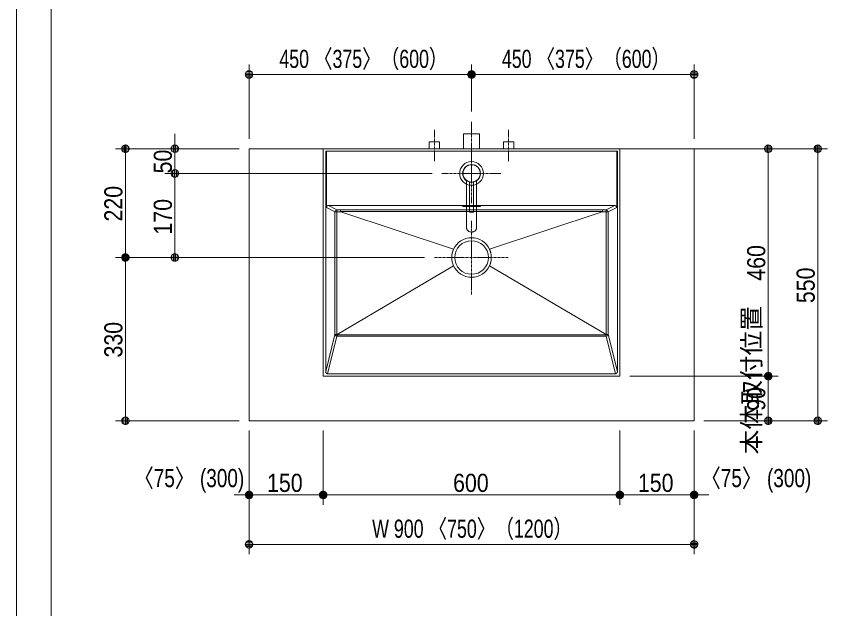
# Model space of a CAD drawing. Units: millimetres, scale not verified. Extents: x -6062 to 6062, y -3045 to 3045.
# Drawn here: x -5788 to -4108, y -799 to 397 of the extents above; entities that cross this region are included whole.
import ezdxf
from ezdxf.enums import TextEntityAlignment as Align

# ---------------------------------------------------------------- set-up
doc = ezdxf.new("R2010")
doc.units = ezdxf.units.MM
doc.header["$LTSCALE"] = 20
doc.linetypes.add('CHAIN1', pattern=[8, 5, -1, 1, -1])
for name, color, linetype, lineweight in [('0-0_1図面枠', 7, 'Continuous', 9), ('0-1_5ボウル・キャビネット', 7, 'Continuous', 9), ('0-2_2寸法-2', 7, 'Continuous', 9), ('0-3_0', 7, 'Continuous', 9), ('0-4_2寸法-1', 7, 'Continuous', 9), ('0-7_4給排水', 7, 'Continuous', 9)]:
    doc.layers.add(name, color=color, linetype=linetype, lineweight=lineweight)
doc.styles.add('ＭＳ Ｐゴシック', font='')
doc.styles.get('ＭＳ Ｐゴシック').set_extended_font_data('MS PGothic')

# ---------------------------------------------------------------- blocks, each defined once
blk = doc.blocks.new('グループ-2')
at = {"layer": '0-0_1図面枠'}
blk.add_lwpolyline([(-80000, 55400), (80000, 55400), (80000, -55400), (-80000, -55400)], close=True, dxfattribs=at)
blk = doc.blocks.new('図面枠')
at = {"layer": '0-0_1図面枠'}
blk.add_blockref('グループ-2', (0, 0), dxfattribs=at)
blk = doc.blocks.new('_Dot')
at = {"layer": '0-3_0'}
for p, q in [((-10, 0), (-20, 0)), ((9.78, 2), (-9.78, 2)), ((7.99, 6), (-7.99, 6)), ((9.16, -3.98), (-9.16, -3.98)), ((6, -7.98), (-6, -7.98))]:
    blk.add_line(p, q, dxfattribs=at)
for points in [[(10, 0), (9.92, 1.25), (9.69, 2.49), (9.3, 3.68), (8.76, 4.82), (8.09, 5.88), (7.29, 6.85), (6.37, 7.71), (5.36, 8.44), (4.26, 9.05), (3.09, 9.51), (1.87, 9.82), (0.63, 9.98), (-0.63, 9.98), (-1.87, 9.82), (-3.09, 9.51), (-4.26, 9.05), (-5.36, 8.44), (-6.37, 7.71), (-7.29, 6.85), (-8.09, 5.88), (-8.76, 4.82), (-9.3, 3.68), (-9.69, 2.49), (-9.92, 1.25), (-10, 0), (0, 0)], [(-10, 0), (-9.92, -1.25), (-9.69, -2.49), (-9.3, -3.68), (-8.76, -4.82), (-8.09, -5.88), (-7.29, -6.85), (-6.37, -7.71), (-5.36, -8.44), (-4.26, -9.05), (-3.09, -9.51), (-1.87, -9.82), (-0.63, -9.98), (0.63, -9.98), (1.87, -9.82), (3.09, -9.51), (4.26, -9.05), (5.36, -8.44), (6.37, -7.71), (7.29, -6.85), (8.09, -5.88), (8.76, -4.82), (9.3, -3.68), (9.69, -2.49), (9.92, -1.25), (10, 0), (0, 0)]]:
    blk.add_lwpolyline(points, close=True, dxfattribs=at)
blk = doc.blocks.new('グループ-9')
at = {"layer": '0-1_5ボウル・キャビネット'}
for p, q in [((-55700, 2500), (-67500, 2500)), ((-67500, 2500), (-67500, -6412.1)), ((-67471.8, 2500), (-67471.8, 220.9)), ((-55728.2, 220.9), (-55728.2, 2500)), ((-55700, -6412.1), (-55700, 2500)), ((-67471.7, 223.7), (-67471.8, 220.9)), ((-67123.3, 48), (-67471.8, 220.9)), ((-67391.8, 300), (-55808.2, 300)), ((-67391.8, 300), (-67044.6, 127.7)), ((-66889, 47.6), (-62326.5, -1465.1)), ((-61923.9, 258), (-61920, 258)), ((-61920, 272), (-61280, 272)), ((-61920, 272), (-61920, 258)), ((-61280, 258), (-61920, 258)), ((-56311, 47.6), (-60873.5, -1465.1)), ((-55728.2, 220.9), (-56076.7, 48)), ((-55805.4, 299.9), (-55808.2, 300)), ((-67038.6, -4916.1), (-62326.5, -2134.9)), ((-60866.5, -2119.1), (-60873.5, -2134.9)), ((-60873.5, -2134.9), (-56161.4, -4916.1)), ((-67500, -6412.1), (-67123.3, -4916.3)), ((-67044.6, -4981.9), (-67426.9, -6500)), ((-67047.2, -4916.4), (-67038.6, -4916.1)), ((-67041.3, -4981.8), (-67044.6, -4981.9)), ((-56161.4, -4916.1), (-56152.8, -4916.4)), ((-56155.4, -4981.9), (-56158.7, -4981.8)), ((-55773.1, -6500), (-56155.4, -4981.9)), ((-56076.7, -4916.3), (-55700, -6412.1)), ((-67429.6, -6499.9), (-67426.9, -6500)), ((-67426.9, -6500), (-55773.1, -6500)), ((-55700.1, -6415.3), (-55700, -6412.1))]:
    blk.add_line(p, q, dxfattribs=at)
at = {"layer": '0-1_5ボウル・キャビネット', "linetype": 'CHAIN1'}
for p, q in [((-61600, -3300), (-61600, -300)), ((-63100, -1800), (-60100, -1800))]:
    blk.add_line(p, q, dxfattribs=at)
at = {"layer": '0-1_5ボウル・キャビネット'}
blk.add_lwpolyline([(-67600, 2600), (-55600, 2600), (-55600, -6600), (-67600, -6600)], close=True, dxfattribs=at)
for points in [[(-67391.8, 300), (-67394.6, 299.9), (-67397.5, 299.7), (-67400.3, 299.4), (-67403.1, 299), (-67405.9, 298.4), (-67408.6, 297.7), (-67411.4, 296.9), (-67414.1, 295.9), (-67416.9, 294.8), (-67419.6, 293.6), (-67422.3, 292.3), (-67425, 290.8), (-67427.7, 289.2), (-67430.3, 287.5), (-67433, 285.7), (-67435.6, 283.7), (-67438.2, 281.6), (-67440.9, 279.4), (-67443.5, 277), (-67446, 274.5), (-67448.5, 272), (-67450.9, 269.4), (-67453.2, 266.8), (-67455.3, 264.2), (-67457.3, 261.6), (-67459.2, 259), (-67460.9, 256.4), (-67462.5, 253.7), (-67464, 251.1), (-67465.3, 248.4), (-67466.6, 245.7), (-67467.7, 243), (-67468.6, 240.3), (-67469.5, 237.6), (-67470.2, 234.8), (-67470.8, 232.1), (-67471.2, 229.3), (-67471.5, 226.5), (-67471.7, 223.7)], [(-67123.3, -4916.3), (-67123.3, -3615.4), (-67123.3, -2314.5), (-67123.3, 48)], [(-67123.3, 48), (-67119.9, 48), (-67114.2, 48), (-67106.5, 48), (-67097, 48), (-67086, 48), (-67073.8, 48), (-67060.8, 48), (-67047.2, 48)], [(-67047.2, 48), (-67047.2, -112), (-67047.3, -752), (-67047.3, -3312), (-67047.3, -3615.4), (-67047.2, -4916.4)], [(-66889, 47.6), (-66968.1, 47.8), (-67007.7, 47.9), (-67047.2, 48)], [(-67044.6, 127.7), (-66972.1, 127.5), (-66899.7, 127.3)], [(-56298.9, 55.5), (-56447, 55.6), (-57087, 56), (-59647, 57.9), (-62207, 58.6), (-64608.9, 57.1), (-66901.1, 55.5)], [(-66901.1, 55.5), (-66900.9, 54.5), (-66900.2, 53.3), (-66898.2, 51.7), (-66889, 47.6)], [(-66899.7, 127.3), (-64608.8, 127.2), (-61600, 127.1), (-60095.6, 127.1), (-57086.8, 127.3), (-56300.3, 127.3)], [(-61920, 272), (-61923.9, 272), (-61927.6, 271.9), (-61931.1, 271.8), (-61934.4, 271.7), (-61937.5, 271.6), (-61940.4, 271.4), (-61943.1, 271.1), (-61945.6, 270.9), (-61947.9, 270.6), (-61950, 270.3), (-61951.9, 269.9), (-61953.6, 269.5), (-61955.1, 269), (-61956.4, 268.6), (-61957.5, 268.1), (-61958.4, 267.5), (-61959.1, 266.9), (-61959.6, 266.3), (-61959.9, 265.7), (-61960, 265), (-61959.9, 264.3), (-61959.6, 263.7), (-61959.1, 263.1), (-61958.4, 262.5), (-61957.5, 261.9), (-61956.4, 261.4), (-61955.1, 261), (-61953.6, 260.5), (-61951.9, 260.1), (-61950, 259.8), (-61947.9, 259.4), (-61945.6, 259.1), (-61943.1, 258.9), (-61940.4, 258.6), (-61937.5, 258.4), (-61934.4, 258.3), (-61931.1, 258.2), (-61927.6, 258.1), (-61923.9, 258)], [(-61280, 272), (-61280, 258), (-61276.1, 258), (-61272.4, 258.1), (-61268.9, 258.2), (-61265.6, 258.3), (-61262.5, 258.4), (-61259.6, 258.6), (-61256.9, 258.9), (-61254.4, 259.1), (-61252.1, 259.4), (-61250, 259.8), (-61248.1, 260.1), (-61246.4, 260.5), (-61244.9, 261), (-61243.6, 261.4), (-61242.5, 261.9), (-61241.6, 262.5), (-61240.9, 263.1), (-61240.4, 263.7), (-61240.1, 264.3), (-61240, 265), (-61240.1, 265.7), (-61240.4, 266.3), (-61240.9, 266.9), (-61241.6, 267.5), (-61242.5, 268.1), (-61243.6, 268.6), (-61244.9, 269), (-61246.4, 269.5), (-61248.1, 269.9), (-61250, 270.3), (-61252.1, 270.6), (-61254.4, 270.9), (-61256.9, 271.1), (-61259.6, 271.4), (-61262.5, 271.6), (-61265.6, 271.7), (-61268.9, 271.8), (-61272.4, 271.9)], [(-61272.4, 271.9), (-61276.1, 272), (-61280, 272)], [(-56311, 47.6), (-56306.4, 49.3), (-56303.4, 50.7), (-56300.5, 52.6), (-56299.6, 53.7), (-56299.1, 54.7), (-56298.9, 55.5)], [(-56152.8, 48), (-56231.9, 47.8), (-56271.4, 47.7), (-56311, 47.6)], [(-56300.3, 127.3), (-56227.9, 127.5), (-56155.4, 127.7), (-55808.2, 300)], [(-56152.8, -4916.4), (-56152.8, -4756.4), (-56152.7, -4116.4), (-56152.7, -1556.4), (-56152.7, -1252.9), (-56152.8, 48)], [(-56152.8, 48), (-56139.2, 48), (-56126.2, 48), (-56114, 48), (-56103, 48), (-56093.5, 48), (-56085.8, 48), (-56080.1, 48), (-56076.7, 48)], [(-56076.7, 48), (-56076.7, -1252.9), (-56076.7, -2553.8), (-56076.7, -4916.3)], [(-55728.2, 220.9), (-55728.3, 223.7), (-55728.5, 226.5), (-55728.8, 229.3), (-55729.2, 232.1), (-55729.8, 234.8), (-55730.5, 237.6), (-55731.4, 240.3), (-55732.3, 243), (-55733.4, 245.7), (-55734.7, 248.4), (-55736, 251.1), (-55737.5, 253.7), (-55739.1, 256.4), (-55740.8, 259), (-55742.7, 261.6), (-55744.7, 264.2), (-55746.8, 266.8), (-55749.1, 269.4), (-55751.5, 272), (-55754, 274.5), (-55756.5, 277), (-55759.1, 279.4), (-55761.8, 281.6), (-55764.4, 283.7), (-55767, 285.7), (-55769.7, 287.5), (-55772.3, 289.2), (-55775, 290.8), (-55777.7, 292.3), (-55780.4, 293.6), (-55783.1, 294.8), (-55785.9, 295.9), (-55788.6, 296.9), (-55791.4, 297.7), (-55794.1, 298.4), (-55796.9, 299), (-55799.7, 299.4), (-55802.5, 299.7), (-55805.4, 299.9)], [(-60873.5, -1465.1), (-60866.5, -1480.9), (-60859.9, -1496.8), (-60853.7, -1512.8), (-60847.8, -1528.9), (-60842.2, -1545), (-60837.1, -1561.3), (-60832.2, -1577.7), (-60827.8, -1594.2), (-60823.7, -1610.8), (-60819.9, -1627.5), (-60816.5, -1644.3), (-60813.5, -1661.2), (-60810.8, -1678.2), (-60808.5, -1695.3), (-60806.5, -1712.5), (-60804.9, -1729.8), (-60803.7, -1747.2), (-60802.8, -1764.7), (-60802.3, -1782.3), (-60802.1, -1800), (-60802.3, -1817.7), (-60802.8, -1835.3), (-60803.7, -1852.8), (-60804.9, -1870.2), (-60806.5, -1887.5), (-60808.5, -1904.7), (-60810.8, -1921.8), (-60813.5, -1938.8), (-60816.5, -1955.7), (-60819.9, -1972.5), (-60823.7, -1989.2), (-60827.8, -2005.8), (-60832.2, -2022.3), (-60837.1, -2038.7), (-60842.2, -2055), (-60847.8, -2071.1), (-60853.7, -2087.2), (-60859.9, -2103.2), (-60866.5, -2119.1)], [(-67123.3, -4916.3), (-67119.9, -4916.3), (-67114.2, -4916.3), (-67106.5, -4916.3), (-67097, -4916.3), (-67086, -4916.4), (-67073.8, -4916.4), (-67060.8, -4916.4), (-67047.2, -4916.4)], [(-67042.5, -4920.8), (-66886.4, -4920.8), (-66246.4, -4920.9), (-63686.4, -4921.2), (-59920, -4921.3), (-58656.5, -4921.1), (-56157.5, -4920.8)], [(-56158.7, -4981.8), (-58656.5, -4981.6), (-61600, -4981.5), (-64543.5, -4981.6), (-67041.3, -4981.8)], [(-56152.8, -4916.4), (-56139.2, -4916.4), (-56126.2, -4916.4), (-56114, -4916.4), (-56103, -4916.3), (-56093.5, -4916.3), (-56085.8, -4916.3), (-56080.1, -4916.3), (-56076.7, -4916.3)], [(-67500, -6412.1), (-67499.9, -6415.3), (-67499.8, -6418.5), (-67499.5, -6421.7), (-67499.1, -6424.9), (-67498.6, -6428.1), (-67497.9, -6431.2), (-67497.2, -6434.3), (-67496.3, -6437.4), (-67495.3, -6440.4), (-67494.2, -6443.4), (-67493, -6446.4), (-67491.7, -6449.4), (-67490.3, -6452.4), (-67488.7, -6455.3), (-67487.1, -6458.2), (-67485.3, -6461.1), (-67483.4, -6463.9), (-67481.4, -6466.8), (-67479.2, -6469.6), (-67477, -6472.3), (-67474.7, -6475), (-67472.3, -6477.6), (-67470, -6480), (-67467.6, -6482.3), (-67465.2, -6484.4), (-67462.8, -6486.4), (-67460.4, -6488.3), (-67457.9, -6490), (-67455.4, -6491.6), (-67452.9, -6493.1), (-67450.4, -6494.4), (-67447.9, -6495.6), (-67445.3, -6496.6), (-67442.8, -6497.5), (-67440.2, -6498.3), (-67437.5, -6498.9), (-67434.9, -6499.4), (-67432.2, -6499.7), (-67429.6, -6499.9)], [(-55773.1, -6500), (-55770.4, -6499.9), (-55767.8, -6499.7), (-55765.1, -6499.4), (-55762.5, -6498.9), (-55759.8, -6498.3), (-55757.2, -6497.5), (-55754.7, -6496.6), (-55752.1, -6495.6), (-55749.6, -6494.4), (-55747.1, -6493.1), (-55744.6, -6491.6), (-55742.1, -6490), (-55739.6, -6488.3), (-55737.2, -6486.4), (-55734.8, -6484.4), (-55732.4, -6482.3), (-55730, -6480), (-55727.7, -6477.6), (-55725.3, -6475), (-55723, -6472.3), (-55720.8, -6469.6), (-55718.6, -6466.8), (-55716.6, -6463.9), (-55714.7, -6461.1), (-55712.9, -6458.2), (-55711.3, -6455.3), (-55709.7, -6452.4), (-55708.3, -6449.4), (-55707, -6446.4), (-55705.8, -6443.4), (-55704.7, -6440.4), (-55703.7, -6437.4), (-55702.8, -6434.3), (-55702.1, -6431.2), (-55701.4, -6428.1), (-55700.9, -6424.9), (-55700.5, -6421.7), (-55700.2, -6418.5), (-55700.1, -6415.3)]]:
    blk.add_lwpolyline(points, dxfattribs=at)
for centre, radius in [((-61600, 1600), 360), ((-61600, -1800), 680)]:
    blk.add_circle(centre, radius, dxfattribs=at)
for centre, radius, start, end in [((-67042.7, 47.1), 80.7, 91.34042, 179.31825), ((-66321.3, 63.6), 726.1, 174.9304, 181.22581), ((-65784.9, 70.6), 1116.3, 177.08904, 180.77471), ((-57415.1, 70.6), 1116.3, 359.22529, 2.91096), ((-56878.7, 63.6), 726.1, 358.77419, 5.0696), ((-56157.3, 47.1), 80.7, 0.68175, 88.65958), ((-61600, -1800), 800, 24.74511, 155.25489), ((-61600, -1800), 800, 155.25489, 204.74511), ((-61600, -1800), 800, 204.74511, 335.25489), ((-67042.2, -4898.9), 83, 192.12748, 268.36591), ((-65505, -4886.3), 1542.5, 181.11697, 183.55327), ((-67036.5, -4922), 6.16, 109.6214, 169.07682), ((-64424.2, -4896.2), 2618.4, 180.53871, 181.87426), ((-56163.8, -4922.2), 6.52, 12.72102, 68.58076), ((-58775.8, -4896.2), 2618.4, 358.12574, 359.46129), ((-57695, -4886.3), 1542.5, 356.44673, 358.88303), ((-56157.8, -4898.9), 83, 271.63409, 347.87252)]:
    blk.add_arc(centre, radius, start, end, dxfattribs=at)
blk = doc.blocks.new('グループ-14')
at = {"layer": '0-7_4給排水', "linetype": 'CHAIN1'}
blk.add_line((-61600, 2100), (-61600, 3700), dxfattribs=at)
at = {"layer": '0-7_4給排水'}
blk.add_lwpolyline([(-61920, 2600), (-61920, 3200), (-61280, 3200), (-61280, 2600)], dxfattribs=at)
blk = doc.blocks.new('グループ-20')
at = {"layer": '0-7_4給排水', "linetype": 'CHAIN1'}
for p, q in [((-61600, 400), (-61600, 2800)), ((-62800, 1600), (-60400, 1600))]:
    blk.add_line(p, q, dxfattribs=at)
at = {"layer": '0-7_4給排水'}
for points in [[(-61800, 1312.8), (-61800, -617.1), (-61799.2, -630.8), (-61796.7, -645), (-61792.3, -659.2), (-61786, -673.5), (-61777.7, -687.4), (-61767.4, -700.9), (-61755.3, -713.6), (-61741.4, -725.4), (-61726.1, -736), (-61709.4, -745.3), (-61691.9, -753.2), (-61673.6, -759.5), (-61655, -764.4), (-61636.4, -767.7), (-61618, -769.7), (-61600, -770.3), (-61582, -769.7), (-61563.6, -767.7), (-61545, -764.4), (-61526.4, -759.5), (-61508.1, -753.2), (-61490.6, -745.3), (-61473.9, -736), (-61458.6, -725.4), (-61444.7, -713.6), (-61432.6, -700.9), (-61422.3, -687.4), (-61414, -673.5), (-61407.7, -659.2), (-61403.3, -645), (-61400.8, -630.8), (-61400, -617.1), (-61400, 1312.8)], [(-61680, 1259.3), (-61680, 40), (-61520, 40), (-61520, 1259.3)]]:
    blk.add_lwpolyline(points, dxfattribs=at)
for radius in [480, 350]:
    blk.add_circle((-61600, 1600), radius, dxfattribs=at)
blk = doc.blocks.new('止水栓_平面_W75')
at = {"layer": '0-7_4給排水', "linetype": 'CHAIN1'}
for p, q in [((-1500, -500), (-1500, 780)), ((1500, -500), (1500, 780))]:
    blk.add_line(p, q, dxfattribs=at)
at = {"layer": '0-7_4給排水'}
for points in [[(-1710, 0), (-1710, 280), (-1290, 280), (-1290, 0)], [(1290, 0), (1290, 280), (1710, 280), (1710, 0)]]:
    blk.add_lwpolyline(points, dxfattribs=at)

msp = doc.modelspace()

# ---------------------------------------------------------------- linework, layer by layer
at = {"layer": '0-0_1図面枠'}
msp.add_line((-5717.5, 1750), (-5717.5, -2420), dxfattribs=at)
at = {"layer": '0-1_5ボウル・キャビネット'}
msp.add_lwpolyline([(-5317.5, 130), (-4417.5, 130), (-4417.5, -420), (-5317.5, -420)], close=True, dxfattribs=at)
at = {"layer": '0-2_2寸法-2'}
for p, q in [((-5317.5, -440), (-5317.5, -590)), ((-5167.5, -440), (-5167.5, -590)), ((-4567.5, -440), (-4567.5, -590)), ((-4417.5, -440), (-4417.5, -590)), ((-5332.51, -570), (-5347.51, -570)), ((-5167.5, -570), (-5317.5, -570)), ((-5152.49, -570), (-5137.49, -570)), ((-4582.51, -570), (-4597.51, -570)), ((-4567.5, -570), (-4417.5, -570)), ((-4402.49, -570), (-4387.49, -570))]:
    msp.add_line(p, q, dxfattribs=at)
at = {"layer": '0-4_2寸法-1'}
for p, q in [((-5317.5, 150), (-5317.5, 300)), ((-4867.5, 205), (-4867.5, 300)), ((-4867.5, 205), (-4867.5, 300)), ((-4417.5, 150), (-4417.5, 300)), ((-4882.51, 280), (-5302.49, 280)), ((-4852.49, 280), (-4432.51, 280)), ((-5467.5, 145.01), (-5467.5, 160.01)), ((-5487.5, 130), (-5587.5, 130)), ((-5337.5, 130), (-5487.5, 130)), ((-5467.5, 80), (-5467.5, 130)), ((-4547.5, 130), (-4247.5, 130)), ((-4247.5, 130), (-4147.5, 130)), ((-5567.5, -74.99), (-5567.5, 114.99)), ((-4267.5, -314.99), (-4267.5, 114.99)), ((-4167.5, -404.99), (-4167.5, 114.99)), ((-4947.5, 80), (-5487.5, 80)), ((-4947.5, 80), (-5487.5, 80)), ((-5467.5, 64.99), (-5467.5, 49.99)), ((-5467.5, 64.99), (-5467.5, -74.99)), ((-5487.5, -90), (-5587.5, -90)), ((-5487.5, -90), (-5587.5, -90)), ((-4962.5, -90), (-5487.5, -90)), ((-5567.5, -105.01), (-5567.5, -404.99)), ((-4547.5, -330), (-4247.5, -330)), ((-4547.5, -330), (-4247.5, -330)), ((-4267.5, -404.99), (-4267.5, -345.01)), ((-5337.5, -420), (-5587.5, -420)), ((-4397.5, -420), (-4247.5, -420)), ((-4247.5, -420), (-4147.5, -420)), ((-5317.5, -440), (-5317.5, -590)), ((-5167.5, -440), (-5167.5, -590)), ((-5167.5, -440), (-5167.5, -590)), ((-4567.5, -440), (-4567.5, -590)), ((-4567.5, -440), (-4567.5, -590)), ((-4417.5, -440), (-4417.5, -590)), ((-5182.51, -570), (-5302.49, -570)), ((-5152.49, -570), (-4582.51, -570)), ((-4432.51, -570), (-4552.49, -570)), ((-5317.5, -590), (-5317.5, -690)), ((-4417.5, -590), (-4417.5, -690)), ((-4432.51, -670), (-5302.49, -670))]:
    msp.add_line(p, q, dxfattribs=at)

# ---------------------------------------------------------------- block references
at = {"layer": '0-0_1図面枠', "xscale": 0.05, "yscale": 0.05}
msp.add_blockref('図面枠', (-1787.5, 0), dxfattribs=at)
at = {"layer": '0-1_5ボウル・キャビネット', "xscale": 0.05, "yscale": 0.05}
msp.add_blockref('グループ-9', (-1787.5, 0), dxfattribs=at)
at = {"layer": '0-2_2寸法-2', "xscale": 0.7503418, "yscale": 0.7503418}
for p in [(-5317.5, -570), (-4567.5, -570)]:
    msp.add_blockref('_Dot', p, dxfattribs=at)
at = {"layer": '0-2_2寸法-2', "xscale": 0.7503418, "yscale": 0.7503418, "rotation": 180}
for p in [(-5167.5, -570), (-4417.5, -570)]:
    msp.add_blockref('_Dot', p, dxfattribs=at)
at = {"layer": '0-4_2寸法-1', "xscale": 0.7503418, "yscale": 0.7503418}
for p, rotation in [((-5317.5, 280), 180), ((-4867.5, 280), 180), ((-5567.5, 130), 90), ((-5467.5, 130), 270), ((-4267.5, 130), 90), ((-4167.5, 130), 90), ((-5467.5, 80), 90), ((-5467.5, 80), 90), ((-5567.5, -90), 270), ((-5567.5, -90), 90), ((-5467.5, -90), 270), ((-4267.5, -330), 270), ((-4267.5, -330), 90), ((-5567.5, -420), 270), ((-4267.5, -420), 270), ((-4167.5, -420), 270), ((-5317.5, -570), 180), ((-5167.5, -570), 180), ((-4567.5, -570), 180), ((-5317.5, -670), 180)]:
    msp.add_blockref('_Dot', p, dxfattribs=dict(at, rotation=rotation))
for p in [(-4867.5, 280), (-4417.5, 280), (-5167.5, -570), (-4567.5, -570), (-4417.5, -570), (-4417.5, -670)]:
    msp.add_blockref('_Dot', p, dxfattribs=at)
at = {"layer": '0-7_4給排水', "xscale": 0.05, "yscale": 0.05}
for name, p in [('グループ-14', (-1787.5, 0)), ('止水栓_平面_W75', (-4867.5, 130)), ('グループ-20', (-1787.5, 0))]:
    msp.add_blockref(name, p, dxfattribs=at)

# ---------------------------------------------------------------- texts
at = {"layer": '0-2_2寸法-2', "style": 'ＭＳ Ｐゴシック'}
msp.add_text('本体取付位置', height=36.66, rotation=90, dxfattribs=at).set_placement((-4272.19, -488.14), align=Align.BOTTOM_LEFT)
at = {"layer": '0-2_2寸法-2', "style": 'ＭＳ Ｐゴシック', "width": 0.8}
for p in [(-5550.27, -565.31), (-4403.56, -565.31)]:
    msp.add_text('〈75〉 (300)', height=36.69, dxfattribs=at).set_placement(p, align=Align.BOTTOM_LEFT)
at = {"layer": '0-4_2寸法-1', "style": 'ＭＳ Ｐゴシック'}
for s, height, width, p in [('450 〈375〉（600）', 36.66, 0.75, (-5256.19, 282.35)), ('450 〈375〉（600）', 36.66, 0.75, (-4806.19, 282.35)), ('150', 36.66, 0.9, (-5281.11, -574.96)), ('600', 36.66, 0.9, (-4904.88, -574.96)), ('150', 36.66, 0.9, (-4531.11, -574.96)), ('W 900 〈750〉（1200）', 36.69, 0.75, (-5068.55, -667.65))]:
    msp.add_text(s, height=height, dxfattribs=dict(at, width=width)).set_placement(p, align=Align.BOTTOM_LEFT)
at = {"layer": '0-4_2寸法-1', "style": 'ＭＳ Ｐゴシック', "width": 0.9}
for s, p in [('50', (-5462.54, 80.02)), ('220', (-5562.54, -17.28)), ('170', (-5462.54, -43.61)), ('460', (-4262.54, -136.89)), ('550', (-4162.54, -182.28)), ('330', (-5562.54, -292.28)), ('90', (-4262.54, -400.08))]:
    msp.add_text(s, height=36.66, rotation=90, dxfattribs=at).set_placement(p, align=Align.BOTTOM_LEFT)

doc.saveas('drawing.dxf')
